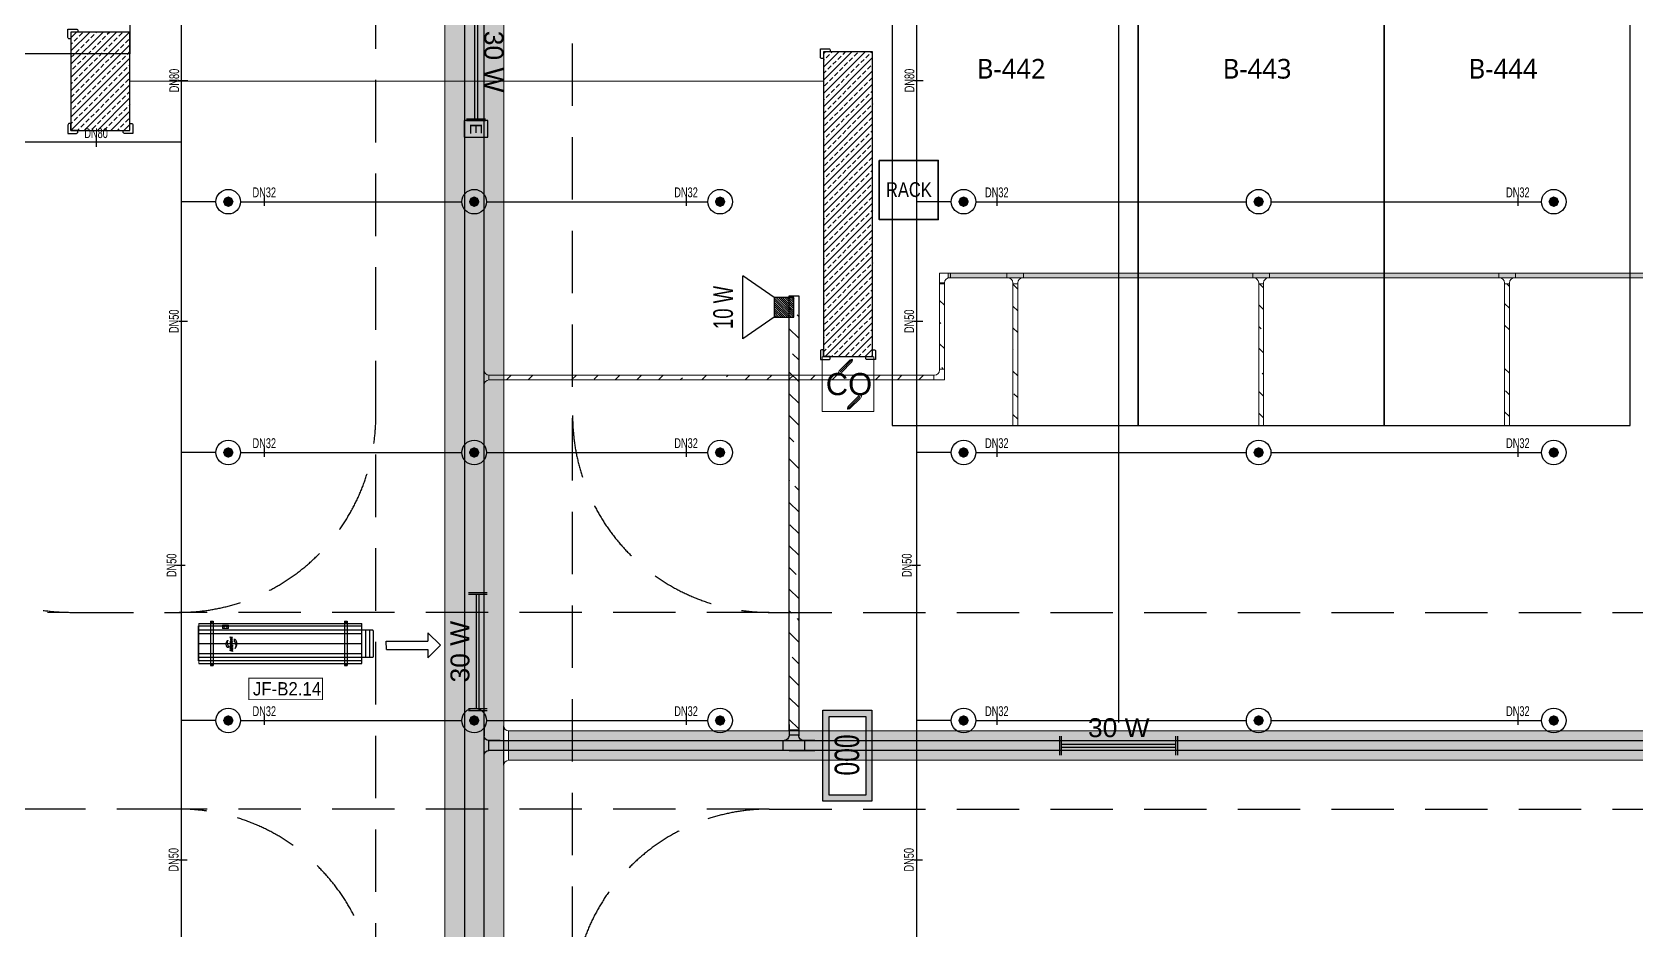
# Model space of a CAD drawing. Header units: millimetres. Extents: x -379292 to 1221486, y 92049 to 447512.
# Drawn here: x -234450 to -218145, y 170490 to 179619 of the extents above; entities that cross this region are included whole.
import ezdxf
from ezdxf.enums import TextEntityAlignment as Align

# ---------------------------------------------------------------- set-up
doc = ezdxf.new("R2010")
doc.units = ezdxf.units.MM
doc.linetypes.add('HIDDEN', pattern=[9.525, 6.35, -3.175])
for name, color, linetype in [('-M-YNGN-BORUID', 7, 'Continuous'), ('-M-YNGN-BORUUZUN', 7, 'Continuous'), ('-M-YNGN-BORUYUK', 7, 'Continuous'), ('-M-YNGN-SPR-YUK', 7, 'Continuous'), ('-M-YNGN-ZON3-CAP-', 7, 'Continuous'), ('-M-YNGN-ZON3-SPR-', 7, 'Continuous'), ('05_HATCH CONCRETE', 141, 'Continuous'), ('05_SYMBOL', 2, 'Continuous'), ('08_ARAÇ SAYIM', 140, 'Continuous'), ('08_LAMP', 4, 'Continuous'), ('08_LOUD SYSTEM', 4, 'Continuous'), ('202-A-Y-MahalAd', 141, 'Continuous'), ('AIR-J-U-355', 2, 'Continuous'), ('AIRONN ZONLAMA', 4, 'Continuous'), ('E_CT_ZA', 6, 'Continuous'), ('JF355', 2, 'Continuous')]:
    doc.layers.add(name, color=color, linetype=linetype)
doc.layers.add('-M-YNGN-SPR-CAPCIZGI', color=188, linetype='Continuous', plot=False)
for name, color, linetype, lineweight in [('-M-YNGN-ZON3', 6, 'SP', 30), ('08_DEDECTOR', 3, 'Continuous', 9), ('Aironn-Kodlama', 7, 'Continuous', 0), ('E_CT_ARAÇ_SAYIM', 1, 'Continuous', 9), ('E_CT_AYDINLATMA', 3, 'Continuous', 9), ('E_CT_KA', 4, 'Continuous', 9), ('E_CT_KIRMIZI', 1, 'Continuous', 9)]:
    doc.layers.add(name, color=color, linetype=linetype, lineweight=lineweight)
doc.styles.add('CIZGI', font='tahoma.ttf', dxfattribs={"width": 0.8, "oblique": 20})
doc.styles.add('ET8-TRF5-M-001...002-01$0$Standard', font='arial.ttf')
doc.styles.add('HCAD', font='HCAD.SHX', dxfattribs={"width": 0.8, "height": 0.2})
doc.styles.add('PIPESIZE', font='hcad.shx', dxfattribs={"width": 0.8})
doc.styles.add('SPR-NOT', font='romans.shx')
doc.styles.get("Standard").update_dxf_attribs({"font": 'segoeuil.ttf'})
doc.styles.add('TR', font='tsimpali.shx', dxfattribs={"width": 0.7})
doc.styles.add('WMF-Arial', font='TURK.SHX')
doc.styles.add('YAZI-2', font='arial.ttf', dxfattribs={"height": 2})
doc.styles.add('YAZI-3', font='arial.ttf', dxfattribs={"height": 3})
doc.linetypes.add('SP', pattern='A,2,-0.1,["SP",CIZGI,S=0.14,R=0.2,X=0,Y=-0.07],-0.255', length=2.355)
pattern_1 = [(225, (905000, -3e-07), (67.351921, -67.351921), []), (225, (904932.65, -3e-07), (67.351921, -67.351921), [47.625, -23.8125])]

# ---------------------------------------------------------------- blocks, each defined once
blk = doc.blocks.new('202_Vida')
at = {"color": 0, "linetype": 'ByBlock', "ltscale": 0.2}
for points in [[(1, 0), (-1, 0)], [(0, 1), (0, -1)]]:
    blk.add_lwpolyline(points, dxfattribs=at)
at = {"color": 0, "linetype": 'ByBlock'}
for radius in [0.42, 0.23, 0.155]:
    blk.add_circle((0, 0), radius, dxfattribs=at)
blk = doc.blocks.new('202_Stoper')
at = {"color": 0, "linetype": 'ByBlock'}
for points in [[(-750, -30), (-750, -75), (-900, -75), (-900, 75), (-750, 75), (-750, 30)], [(750, -30), (750, -75), (900, -75), (900, 75), (750, 75), (750, 30)]]:
    blk.add_lwpolyline(points, dxfattribs=at)
blk.add_lwpolyline([(825, -30, 1), (825, 30), (-825, 30, 1), (-825, -30)], format="xyb", close=True, dxfattribs=at)
at = {"color": 0, "linetype": 'ByBlock', "yscale": 10, "zscale": 10, "rotation": 180}
for p, xscale in [((-877, 53), -10), ((-772, 53), 10), ((772, 53), -10), ((877, 53), 10)]:
    blk.add_blockref('202_Vida', p, dxfattribs=dict(at, xscale=xscale))
at = {"color": 0, "linetype": 'ByBlock', "yscale": 10, "zscale": 10}
for p, xscale in [((-877, -52), 10), ((-772, -52), -10), ((772, -52), 10), ((877, -52), -10)]:
    blk.add_blockref('202_Vida', p, dxfattribs=dict(at, xscale=xscale))
blk = doc.blocks.new('202_Mahalblok')
at = {"color": 0, "linetype": 'ByBlock', "flags": 128}
blk.add_lwpolyline([(0, 0), (0, 5000), (2500, 5000), (2500, 0)], close=True, dxfattribs=at)
at = {"color": 252}
blk.add_blockref('202_Stoper', (1250, 750), dxfattribs=at)
at = {"color": 0, "linetype": 'ByBlock', "ltscale": 25}
blk.add_attdef('MAHALNO', text='', height=200, dxfattribs=at).set_placement((1209, 1390), align=Align.BOTTOM_CENTER)
blk = doc.blocks.new('bariyer')
at = {"color": 8, "ltscale": 25}
blk.add_lwpolyline([(0, -70), (15, -70, 0.414214), (30, -55), (30, 30), (-55, 30, 0.414214), (-70, 15), (-70, 0), (0, 0)], format="xyb", close=True, dxfattribs=at)
blk = doc.blocks.new('OtoParkBodrumKatMimari')
at = {"layer": '05_HATCH CONCRETE'}
h = blk.add_hatch(dxfattribs=at)
h.set_pattern_fill('ANSI33', color=8, scale=15, angle=180, style=0)
h.set_pattern_definition(pattern_1)
h.paths.add_polyline_path([(12900, 78800), (12300, 78800), (12300, 77800), (12900, 77800)])
h = blk.add_hatch(dxfattribs=at)
h.set_pattern_fill('ANSI33', color=8, scale=15, angle=180, style=0)
h.set_pattern_definition(pattern_1)
h.paths.add_polyline_path([(20450, 78600), (19950, 78600), (19950, 75500), (20450, 75500)])
at = {"color": 5}
for points in [[(12900, 78800), (12300, 78800), (12300, 77800), (12900, 77800)], [(20450, 78600), (19950, 78600), (19950, 75500), (20450, 75500)]]:
    blk.add_lwpolyline(points, close=True, dxfattribs=at)
at = {"layer": '05_SYMBOL', "color": 252, "linetype": 'HIDDEN', "ltscale": 100}
for points in [[(15400, 51961), (15400, 166800)], [(17400, 59000), (17400, 84800)], [(5395, 72945), (12300, 72900)], [(12300, 72900), (13400, 72900)], [(19400, 72900), (13400, 72900)], [(19400, 72900), (128500, 72900)], [(13400, 70900), (4700, 70900)], [(19400, 70900), (13400, 70900)], [(19400, 70900), (128500, 70900)]]:
    blk.add_lwpolyline(points, dxfattribs=at)
for points in [[(10300, 74900, 0.414214), (12300, 72900)], [(13400, 72900, 0.414214), (15400, 74900)], [(17400, 74900, 0.414214), (19400, 72900)], [(15400, 68900, 0.414214), (13400, 70900)], [(19400, 70900, 0.414214), (17400, 68900)]]:
    blk.add_lwpolyline(points, format="xyb", dxfattribs=at)
at = {"layer": '05_SYMBOL', "color": 8, "xscale": -1}
for p in [(12300, 78800), (19950, 78600)]:
    blk.add_blockref('bariyer', p, dxfattribs=at)
at = {"layer": '05_SYMBOL', "color": 8, "rotation": 180}
for p in [(12300, 77800), (19950, 75500)]:
    blk.add_blockref('bariyer', p, dxfattribs=at)
at = {"layer": '05_SYMBOL', "color": 8, "xscale": -1, "rotation": 180}
for p in [(12900, 77800), (20450, 75500)]:
    blk.add_blockref('bariyer', p, dxfattribs=at)
at = {"layer": '202-A-Y-MahalAd', "color": 8, "ltscale": 25}
ref = blk.add_blockref('202_Mahalblok', (20650, 79800), dxfattribs=dict(at, xscale=-1, rotation=180))
ref.add_attrib('MAHALNO', 'B-442', dxfattribs={"layer": '0', "color": 0, "linetype": 'ByBlock', "ltscale": 25, "height": 200}).set_placement((21859, 78267), align=Align.BOTTOM_CENTER)
ref = blk.add_blockref('202_Mahalblok', (23150, 79800), dxfattribs=dict(at, xscale=-1, rotation=180))
ref.add_attrib('MAHALNO', 'B-443', dxfattribs={"layer": '0', "color": 0, "linetype": 'ByBlock', "ltscale": 25, "height": 200}).set_placement((24359, 78267), align=Align.BOTTOM_CENTER)
ref = blk.add_blockref('202_Mahalblok', (25650, 79800), dxfattribs=dict(at, xscale=-1, rotation=180))
ref.add_attrib('MAHALNO', 'B-444', dxfattribs={"layer": '0', "color": 0, "linetype": 'ByBlock', "ltscale": 25, "height": 200}).set_placement((26859, 78267), align=Align.BOTTOM_CENTER)
blk = doc.blocks.new('SP-C-UP-12')
at = {"ltscale": 10}
blk.add_line((0, 0), (0, 0), dxfattribs=at)
at = {"color": 1, "linetype": 'Continuous'}
blk.add_circle((0, 0), 12.5, dxfattribs=at)
at = {"ltscale": 10}
for points in [[(-5.4, 0), (-3.8, 3.8), (-3.8, -3.8), (0, 5.4)], [(-3.8, -3.8), (0, 5.4), (0, -5.4), (3.8, 3.8)], [(0, -5.4), (3.8, 3.8), (3.8, -3.8), (5.4, 0)]]:
    blk.add_solid(points, dxfattribs=at)
at = {"layer": '-M-YNGN-SPR-YUK', "style": 'SPR-NOT', "width": 0.5, "flags": 9}
for tag, p in [('YUK', (0, 17.8)), ('CAP', (0, 14.4)), ('TIP', (0.2, 10.8))]:
    blk.add_attdef(tag, text='', height=2.5, dxfattribs=at).set_placement(p, align=Align.MIDDLE_CENTER)
blk = doc.blocks.new('SPRKL100')
at = {"layer": '-M-YNGN-SPR-CAPCIZGI'}
blk.add_line((0, 0.43), (0, -0.43), dxfattribs=at)
at = {"layer": '-M-YNGN-BORUID', "color": 0, "style": 'HCAD', "width": 0.8, "flags": 1}
blk.add_attdef('DIC', text='', height=0.4, dxfattribs=at).set_placement((0, -1.69), align=Align.CENTER)
at = {"layer": '-M-YNGN-BORUUZUN', "color": 0, "style": 'HCAD', "width": 0.7}
blk.add_attdef('BOY', text='', height=0.8, dxfattribs=at).set_placement((0, -1.08), align=Align.CENTER)
at = {"layer": '-M-YNGN-BORUYUK', "color": 6, "style": 'PIPESIZE', "width": 0.8}
blk.add_attdef('YUK', text='', height=0.5, dxfattribs=at).set_placement((0, 1.87), align=Align.CENTER)
at = {"color": 0, "style": 'PIPESIZE', "width": 0.7}
blk.add_attdef('CAP', text='', height=1, dxfattribs=at).set_placement((0, 0.45), align=Align.CENTER)
blk = doc.blocks.new('A$C69E75EAE')
at = {"layer": '-M-YNGN-ZON3', "ltscale": 500}
for p, q in [((439.8, -7817.2), (439.8, -2469.7)), ((1187.3, -7817.2), (1187.3, -2469.7)), ((274.7, -6953.8), (439.8, -6953.8)), ((474.8, -7014.7), (439.8, -7014.7)), ((499.8, -7014.7), (724.8, -7014.7)), ((749.8, -7014.7), (974.8, -7014.7)), ((1222.3, -7014.7), (1187.3, -7014.7)), ((1247.3, -7014.7), (1522.3, -7014.7)), ((1547.3, -7014.7), (1822.3, -7014.7)), ((474.8, -7269.7), (439.8, -7269.7)), ((499.8, -7269.7), (724.8, -7269.7)), ((749.8, -7269.7), (974.8, -7269.7)), ((1222.3, -7269.7), (1187.3, -7269.7)), ((1247.3, -7269.7), (1522.3, -7269.7)), ((1547.3, -7269.7), (1822.3, -7269.7)), ((474.8, -7542.2), (439.8, -7542.2)), ((499.8, -7542.2), (724.8, -7542.2)), ((749.8, -7542.2), (974.8, -7542.2)), ((1222.3, -7542.2), (1187.3, -7542.2)), ((1247.3, -7542.2), (1522.3, -7542.2)), ((1547.3, -7542.2), (1822.3, -7542.2))]:
    blk.add_line(p, q, dxfattribs=at)
at = {"layer": '-M-YNGN-ZON3-CAP-'}
ref = blk.add_blockref('SPRKL100', (441.8, -6891.5), dxfattribs=dict(at, xscale=10.00000000000001, yscale=10.00000000000001, zscale=10.00000000000001, rotation=90))
ref.add_attrib('CAP', 'DN80', dxfattribs={"layer": '0', "color": 0, "height": 10, "rotation": 90, "style": 'PIPESIZE', "width": 0.7}).set_placement((437.3, -6891.5), align=Align.CENTER)
ref = blk.add_blockref('SPRKL100', (1189.3, -6891.5), dxfattribs=dict(at, xscale=10.00000000000001, yscale=10.00000000000001, zscale=10.00000000000001, rotation=90))
ref.add_attrib('CAP', 'DN80', dxfattribs={"layer": '0', "color": 0, "height": 10, "rotation": 90, "style": 'PIPESIZE', "width": 0.7}).set_placement((1184.8, -6891.5), align=Align.CENTER)
ref = blk.add_blockref('SPRKL100', (352.9, -6954.5), dxfattribs=dict(at, xscale=10, yscale=10, zscale=10))
ref.add_attrib('CAP', 'DN80', dxfattribs={"layer": '0', "color": 0, "height": 10, "style": 'PIPESIZE', "width": 0.7}).set_placement((352.9, -6950), align=Align.CENTER)
ref = blk.add_blockref('SPRKL100', (523.9, -7014.7), dxfattribs=dict(at, xscale=10, yscale=10, zscale=10, rotation=359.9999997800978))
ref.add_attrib('CAP', 'DN32', dxfattribs={"layer": '0', "color": 0, "height": 10, "rotation": 360, "style": 'PIPESIZE', "width": 0.7}).set_placement((523.9, -7010.2), align=Align.CENTER)
ref = blk.add_blockref('SPRKL100', (952.7, -7014.7), dxfattribs=dict(at, xscale=10, yscale=10, zscale=10, rotation=359.9999997800978))
ref.add_attrib('CAP', 'DN32', dxfattribs={"layer": '0', "color": 0, "height": 10, "rotation": 360, "style": 'PIPESIZE', "width": 0.7}).set_placement((952.7, -7010.2), align=Align.CENTER)
ref = blk.add_blockref('SPRKL100', (1268.6, -7014.7), dxfattribs=dict(at, xscale=10, yscale=10, zscale=10, rotation=359.9999997800978))
ref.add_attrib('CAP', 'DN32', dxfattribs={"layer": '0', "color": 0, "height": 10, "rotation": 360, "style": 'PIPESIZE', "width": 0.7}).set_placement((1268.6, -7010.2), align=Align.CENTER)
ref = blk.add_blockref('SPRKL100', (1798.3, -7014.7), dxfattribs=dict(at, xscale=10, yscale=10, zscale=10, rotation=359.9999997800978))
ref.add_attrib('CAP', 'DN32', dxfattribs={"layer": '0', "color": 0, "height": 10, "rotation": 360, "style": 'PIPESIZE', "width": 0.7}).set_placement((1798.3, -7010.2), align=Align.CENTER)
ref = blk.add_blockref('SPRKL100', (441.5, -7136.3), dxfattribs=dict(at, xscale=10.00000000000001, yscale=10.00000000000001, zscale=10.00000000000001, rotation=90))
ref.add_attrib('CAP', 'DN50', dxfattribs={"layer": '0', "color": 0, "height": 10, "rotation": 90, "style": 'PIPESIZE', "width": 0.7}).set_placement((437, -7136.3), align=Align.CENTER)
ref = blk.add_blockref('SPRKL100', (1189, -7136.3), dxfattribs=dict(at, xscale=10.00000000000001, yscale=10.00000000000001, zscale=10.00000000000001, rotation=90))
ref.add_attrib('CAP', 'DN50', dxfattribs={"layer": '0', "color": 0, "height": 10, "rotation": 90, "style": 'PIPESIZE', "width": 0.7}).set_placement((1184.5, -7136.3), align=Align.CENTER)
ref = blk.add_blockref('SPRKL100', (523.9, -7269.7), dxfattribs=dict(at, xscale=10, yscale=10, zscale=10, rotation=359.9999997800978))
ref.add_attrib('CAP', 'DN32', dxfattribs={"layer": '0', "color": 0, "height": 10, "rotation": 360, "style": 'PIPESIZE', "width": 0.7}).set_placement((523.9, -7265.2), align=Align.CENTER)
ref = blk.add_blockref('SPRKL100', (952.7, -7269.7), dxfattribs=dict(at, xscale=10, yscale=10, zscale=10, rotation=359.9999997800978))
ref.add_attrib('CAP', 'DN32', dxfattribs={"layer": '0', "color": 0, "height": 10, "rotation": 360, "style": 'PIPESIZE', "width": 0.7}).set_placement((952.7, -7265.2), align=Align.CENTER)
ref = blk.add_blockref('SPRKL100', (1268.6, -7269.7), dxfattribs=dict(at, xscale=10, yscale=10, zscale=10, rotation=359.9999997800978))
ref.add_attrib('CAP', 'DN32', dxfattribs={"layer": '0', "color": 0, "height": 10, "rotation": 360, "style": 'PIPESIZE', "width": 0.7}).set_placement((1268.6, -7265.2), align=Align.CENTER)
ref = blk.add_blockref('SPRKL100', (1798.3, -7269.7), dxfattribs=dict(at, xscale=10, yscale=10, zscale=10, rotation=359.9999997800978))
ref.add_attrib('CAP', 'DN32', dxfattribs={"layer": '0', "color": 0, "height": 10, "rotation": 360, "style": 'PIPESIZE', "width": 0.7}).set_placement((1798.3, -7265.2), align=Align.CENTER)
ref = blk.add_blockref('SPRKL100', (439.1, -7384.4), dxfattribs=dict(at, xscale=10.00000000000001, yscale=10.00000000000001, zscale=10.00000000000001, rotation=90))
ref.add_attrib('CAP', 'DN50', dxfattribs={"layer": '0', "color": 0, "height": 10, "rotation": 90, "style": 'PIPESIZE', "width": 0.7}).set_placement((434.6, -7384.4), align=Align.CENTER)
ref = blk.add_blockref('SPRKL100', (1186.6, -7384.4), dxfattribs=dict(at, xscale=10.00000000000001, yscale=10.00000000000001, zscale=10.00000000000001, rotation=90))
ref.add_attrib('CAP', 'DN50', dxfattribs={"layer": '0', "color": 0, "height": 10, "rotation": 90, "style": 'PIPESIZE', "width": 0.7}).set_placement((1182.1, -7384.4), align=Align.CENTER)
ref = blk.add_blockref('SPRKL100', (523.9, -7542.2), dxfattribs=dict(at, xscale=10, yscale=10, zscale=10, rotation=359.9999997800978))
ref.add_attrib('CAP', 'DN32', dxfattribs={"layer": '0', "color": 0, "height": 10, "rotation": 360, "style": 'PIPESIZE', "width": 0.7}).set_placement((523.9, -7537.7), align=Align.CENTER)
ref = blk.add_blockref('SPRKL100', (952.7, -7542.2), dxfattribs=dict(at, xscale=10, yscale=10, zscale=10, rotation=359.9999997800978))
ref.add_attrib('CAP', 'DN32', dxfattribs={"layer": '0', "color": 0, "height": 10, "rotation": 360, "style": 'PIPESIZE', "width": 0.7}).set_placement((952.7, -7537.7), align=Align.CENTER)
ref = blk.add_blockref('SPRKL100', (1268.6, -7542.2), dxfattribs=dict(at, xscale=10, yscale=10, zscale=10, rotation=359.9999997800978))
ref.add_attrib('CAP', 'DN32', dxfattribs={"layer": '0', "color": 0, "height": 10, "rotation": 360, "style": 'PIPESIZE', "width": 0.7}).set_placement((1268.6, -7537.7), align=Align.CENTER)
ref = blk.add_blockref('SPRKL100', (1798.3, -7542.2), dxfattribs=dict(at, xscale=10, yscale=10, zscale=10, rotation=359.9999997800978))
ref.add_attrib('CAP', 'DN32', dxfattribs={"layer": '0', "color": 0, "height": 10, "rotation": 360, "style": 'PIPESIZE', "width": 0.7}).set_placement((1798.3, -7537.7), align=Align.CENTER)
ref = blk.add_blockref('SPRKL100', (441.2, -7683.8), dxfattribs=dict(at, xscale=10.00000000000001, yscale=10.00000000000001, zscale=10.00000000000001, rotation=90))
ref.add_attrib('CAP', 'DN50', dxfattribs={"layer": '0', "color": 0, "height": 10, "rotation": 90, "style": 'PIPESIZE', "width": 0.7}).set_placement((436.7, -7683.8), align=Align.CENTER)
ref = blk.add_blockref('SPRKL100', (1188.7, -7683.8), dxfattribs=dict(at, xscale=10.00000000000001, yscale=10.00000000000001, zscale=10.00000000000001, rotation=90))
ref.add_attrib('CAP', 'DN50', dxfattribs={"layer": '0', "color": 0, "height": 10, "rotation": 90, "style": 'PIPESIZE', "width": 0.7}).set_placement((1184.2, -7683.8), align=Align.CENTER)
at = {"layer": '-M-YNGN-ZON3-SPR-'}
for p in [(487.3, -7014.7), (737.3, -7014.7), (987.3, -7014.7), (1234.8, -7014.7), (1534.8, -7014.7), (1834.8, -7014.7), (487.3, -7269.7), (737.3, -7269.7), (987.3, -7269.7), (1234.8, -7269.7), (1534.8, -7269.7), (1834.8, -7269.7), (487.3, -7542.2), (737.3, -7542.2), (987.3, -7542.2), (1234.8, -7542.2), (1534.8, -7542.2), (1834.8, -7542.2)]:
    blk.add_blockref('SP-C-UP-12', p, dxfattribs=at)
blk = doc.blocks.new('*U674')
h = blk.add_hatch()
h.set_pattern_fill('ANSI33', color=0, scale=50, angle=1, style=0)
h.paths.add_polyline_path([(-115637, 200), (9483, 200), (9483, 0), (-115637, 0)])
at = {"color": 0}
blk.add_lwpolyline([(-115637, 200), (9483, 200), (9483, 0), (-115637, 0)], close=True, dxfattribs=at)
at = {"ltscale": 25, "flags": 1}
for tag, p in [('YUKSEKLIK', (-229, -149)), ('KALINLIK', (-229, -213))]:
    blk.add_attdef(tag, p, '', height=50, dxfattribs=at)
blk = doc.blocks.new('*U721')
h = blk.add_hatch()
h.set_pattern_fill('ANSI33', color=0, scale=50, angle=1, style=0)
h.paths.add_polyline_path([(-122433, 600), (2779, 600), (2779, 0), (-122433, 0)])
at = {"color": 0}
blk.add_lwpolyline([(-122433, 600), (2779, 600), (2779, 0), (-122433, 0)], close=True, dxfattribs=at)
at = {"ltscale": 25, "flags": 1}
for tag, p in [('YUKSEKLIK', (-229, -149)), ('KALINLIK', (-229, -213))]:
    blk.add_attdef(tag, p, '', height=50, dxfattribs=at)
blk = doc.blocks.new('*U735')
h = blk.add_hatch()
h.set_pattern_fill('ANSI33', color=0, scale=50, angle=1, style=0)
h.paths.add_polyline_path([(-53157, 50), (-4554, 50), (-4554, 0), (-53157, 0)])
at = {"color": 0}
blk.add_lwpolyline([(-53157, 50), (-4554, 50), (-4554, 0), (-53157, 0)], close=True, dxfattribs=at)
at = {"ltscale": 25, "flags": 1}
for tag, p in [('YUKSEKLIK', (-229, -149)), ('KALINLIK', (-229, -213))]:
    blk.add_attdef(tag, p, '', height=50, dxfattribs=at)
blk = doc.blocks.new('*U750')
h = blk.add_hatch()
h.set_pattern_fill('ANSI33', color=0, scale=50, angle=1, style=0)
h.paths.add_polyline_path([(-4410, 50), (111, 50), (111, 0), (-4410, 0)])
at = {"color": 0}
blk.add_lwpolyline([(-4410, 50), (111, 50), (111, 0), (-4410, 0)], close=True, dxfattribs=at)
at = {"ltscale": 25, "flags": 1}
for tag, p in [('YUKSEKLIK', (-229, -149)), ('KALINLIK', (-229, -213))]:
    blk.add_attdef(tag, p, '', height=50, dxfattribs=at)
blk = doc.blocks.new('*U259')
at = {"color": 0}
for p, q in [((0, 214), (-214, 214)), ((-214, 164), (-100, 164)), ((-110, 214), (-110, 164)), ((0, 0), (0, 214)), ((-50, 0), (-50, 114)), ((0, 104), (-50, 104))]:
    blk.add_line(p, q, dxfattribs=at)
blk.add_arc((-100, 114), 50, 0, 90, dxfattribs=at)
blk = doc.blocks.new('*U260')
at = {"color": 0}
for p, q in [((0, 0), (0, 214)), ((0, 214), (214, 214)), ((214, 164), (100, 164)), ((110, 214), (110, 164)), ((0, 104), (50, 104)), ((50, 0), (50, 114))]:
    blk.add_line(p, q, dxfattribs=at)
blk.add_arc((100, 114), 50, 90, 180, dxfattribs=at)
blk = doc.blocks.new('*U751')
h = blk.add_hatch()
h.set_pattern_fill('ANSI33', color=0, scale=50, angle=1, style=0)
h.paths.add_polyline_path([(-1468, 50), (-591, 50), (-591, 0), (-1468, 0)])
at = {"color": 0}
blk.add_lwpolyline([(-1468, 50), (-591, 50), (-591, 0), (-1468, 0)], close=True, dxfattribs=at)
at = {"ltscale": 25, "flags": 1}
for tag, p in [('YUKSEKLIK', (-229, -149)), ('KALINLIK', (-229, -213))]:
    blk.add_attdef(tag, p, '', height=50, dxfattribs=at)
blk = doc.blocks.new('*U307')
at = {"color": 0}
for p, q in [((-164, 164), (-50, 164)), ((-50, 164), (-50, 167)), ((-50, 167), (100, 167)), ((100, 167), (100, 164)), ((214, 164), (100, 164)), ((0, 0), (0, 114)), ((50, 114), (0, 114)), ((50, 0), (50, 114))]:
    blk.add_line(p, q, dxfattribs=at)
for centre, start, end in [((-50, 114), 0, 90), ((100, 114), 90, 180)]:
    blk.add_arc(centre, 50, start, end, dxfattribs=at)
blk = doc.blocks.new('*U922')
h = blk.add_hatch()
h.set_pattern_fill('ANSI33', color=0, scale=50, angle=1, style=0)
h.paths.add_polyline_path([(-4483, 100), (-69, 100), (-69, 0), (-4483, 0)])
at = {"color": 0}
blk.add_lwpolyline([(-4483, 100), (-69, 100), (-69, 0), (-4483, 0)], close=True, dxfattribs=at)
at = {"ltscale": 25, "flags": 1}
for tag, p in [('YUKSEKLIK', (-229, -149)), ('KALINLIK', (-229, -213))]:
    blk.add_attdef(tag, p, '', height=50, dxfattribs=at)
blk = doc.blocks.new('*U413')
at = {"color": 0}
for p, q in [((264, 264), (-164, 264)), ((-164, 164), (-50, 164)), ((-60, 264), (-60, 164)), ((0, 264), (264, 264)), ((264, 164), (150, 164)), ((160, 264), (160, 164)), ((0, 0), (0, 114)), ((0, 104), (100, 104)), ((100, 0), (100, 114))]:
    blk.add_line(p, q, dxfattribs=at)
for centre, start, end in [((-50, 114), 0, 90), ((150, 114), 90, 180)]:
    blk.add_arc(centre, 50, start, end, dxfattribs=at)
blk = doc.blocks.new('40 W SIVA ÜSTÜ ETANJ LED 50--')
at = {"layer": '08_LAMP'}
for p, q in [((-625, -100), (-625, 100)), ((-605, -100), (-605, 100)), ((-605, 15), (605, 15)), ((605, -100), (605, 100)), ((625, -100), (625, 100)), ((-605, -15), (605, -15))]:
    blk.add_line(p, q, dxfattribs=at)
at = {"layer": '08_LAMP', "color": 2, "style": 'YAZI-2'}
blk.add_text('30 W', height=200, dxfattribs=at).set_placement((0, 90), align=Align.CENTER)
blk = doc.blocks.new('40 W SIVA ÜSTÜ ETANJ LED E 50')
at = {"layer": '08_LAMP'}
for p, q in [((-625, -100), (-625, 100)), ((-605, -100), (-605, 100)), ((-605, 15), (605, 15)), ((605, -100), (605, 100)), ((625, -100), (625, 100)), ((-605, -15), (605, -15))]:
    blk.add_line(p, q, dxfattribs=at)
blk.add_lwpolyline([(625, -125), (800, -125), (800, 125), (625, 125)], close=True, dxfattribs=at)
at = {"layer": '08_LAMP', "color": 2, "style": 'YAZI-2'}
blk.add_text('30 W', height=200, dxfattribs=at).set_placement((0, 90), align=Align.CENTER)
blk.add_text('E', height=125, dxfattribs=at).set_placement((713, 0), align=Align.MIDDLE)
blk = doc.blocks.new('TEK YUZLU 1 SATIR 3 KARAKTER')
at = {"layer": '08_ARAÇ SAYIM'}
h = blk.add_hatch(color=7, dxfattribs=at)
h.dxf.hatch_style = 1
h.paths.add_polyline_path([(-40, 43.5), (40, 43.5), (40, 6.2), (-40, 6.2)], flags=16)
h.paths.add_polyline_path([(-46.3, 49.8), (46.3, 49.8), (46.3, 0), (-46.3, 0)])
for points in [[(-46.3, 49.8), (46.3, 49.8), (46.3, 0), (-46.3, 0)], [(-40, 43.5), (40, 43.5), (40, 6.2), (-40, 6.2)]]:
    blk.add_lwpolyline(points, close=True, dxfattribs=at)
at = {"layer": '08_ARAÇ SAYIM', "color": 7, "style": 'WMF-Arial', "width": 0.75}
blk.add_text('000', height=25, dxfattribs=at).set_placement((0.7, 12.9), align=Align.CENTER)
blk = doc.blocks.new('RACK')
at = {"layer": '08_ARAÇ SAYIM', "color": 60, "lineweight": 35}
blk.add_lwpolyline([(-30, 60), (30, 60), (30, 0), (-30, 0)], close=True, dxfattribs=at)
at = {"layer": '08_ARAÇ SAYIM', "color": 4, "style": 'ET8-TRF5-M-001...002-01$0$Standard', "width": 0.8}
blk.add_text('RACK', height=15, dxfattribs=at).set_placement((0.1, 22.9), align=Align.CENTER)
blk = doc.blocks.new('CO 250')
at = {"layer": '08_DEDECTOR'}
for p, q in [((17, 243), (-84, 142)), ((45, 251), (-74, 132)), ((37, 223), (-64, 122)), ((45, 250), (45, 243)), ((114, -136), (-5, -255)), ((104, -126), (3, -227)), ((124, -146), (23, -247)), ((-5, -247), (-5, -255)), ((-5, -255), (3, -255))]:
    blk.add_line(p, q, dxfattribs=at)
at = {"layer": '08_DEDECTOR', "ltscale": 25}
blk.add_lwpolyline([(-262, 278), (-262, -278), (262, -278), (262, 278)], close=True, dxfattribs=at)
at = {"layer": '08_DEDECTOR'}
for centre, radius, start, end in [((37, 223), 27.7, 72.9688, 135), ((17, 243), 27.7, 315, 0), ((-55, 112), 41.6, 135, 180), ((-55, 112), 27.7, 135, 180), ((-55, 112), 13.9, 135, 180), ((95, -116), 13.9, 315, 350.4112), ((95, -116), 27.7, 315, 355.2224), ((95, -116), 41.6, 315, 356.817), ((23, -247), 27.7, 135, 180), ((3, -227), 27.7, 270, 315)]:
    blk.add_arc(centre, radius, start, end, dxfattribs=at)
at = {"layer": '08_DEDECTOR', "color": 3, "style": 'YAZI-3'}
blk.add_text('CO', height=225, dxfattribs=at).set_placement((-226, -113))
blk = doc.blocks.new('15 W HORN 100_HARİCİ TİP')
at = {"layer": '08_LOUD SYSTEM'}
h = blk.add_hatch(dxfattribs=at)
h.set_pattern_fill('ANSI31', color=2, scale=4.8)
h.set_pattern_definition([(45, (-341645.439, -380325.335), (-10.77630735, 10.77630735), [])])
h.paths.add_polyline_path([(-100, 0), (100, 0), (100, 200), (-100, 200)])
at = {"layer": '08_LOUD SYSTEM', "ltscale": 2}
for p, q in [((-320, 520), (320, 520)), ((-100, 200), (-320, 520)), ((100, 200), (320, 520))]:
    blk.add_line(p, q, dxfattribs=at)
at = {"layer": '08_LOUD SYSTEM'}
blk.add_lwpolyline([(100, 0), (100, 200), (-100, 200), (-100, 0)], close=True, dxfattribs=at)
at = {"layer": '08_LOUD SYSTEM', "color": 2, "ltscale": 2, "style": 'TR', "width": 0.7}
blk.add_text('10 W', height=200, dxfattribs=at).set_placement((0, 620), align=Align.CENTER)
blk = doc.blocks.new('ju355')
at = {"layer": 'AIR-J-U-355', "color": 2, "linetype": 'Continuous'}
for p, q in [((82.7, 20.1), (-82.9, 20.1)), ((-82.9, 20.1), (-82.9, -20.5)), ((-68.1, -18.3), (-68, 22.3)), ((-68.1, -22.7), (-68, 22.3)), ((-65.3, 22.3), (-68, 22.3)), ((-65.3, 22.3), (-68, 22.3)), ((-65.3, -22.7), (-65.3, 22.3)), ((70.7, 22.2), (68, 22.3)), ((68, -22.8), (68, 22.3)), ((70.7, -22.8), (70.7, 22.2)), ((-94.8, 12.9), (-94.9, 12.8)), ((-94.9, 12.8), (-94.9, 12.7)), ((-94.9, 12.7), (-94.9, -12.5)), ((-94.7, 13.3), (-94.8, 13.2)), ((-94.8, 13.2), (-94.8, 13.1)), ((-94.8, 13.1), (-94.8, 13)), ((-94.8, 13), (-94.8, 12.9)), ((-94.6, 13.5), (-94.7, 13.4)), ((-94.7, 13.4), (-94.7, 13.3)), ((-94.5, 13.6), (-94.6, 13.5)), ((-94.4, 13.7), (-94.5, 13.6)), ((-94.5, 13.6), (-94.5, 13.6)), ((-94.3, 13.7), (-94.4, 13.7)), ((-94.2, 13.8), (-94.3, 13.7)), ((-94.1, 13.8), (-94.2, 13.8)), ((-94, 13.8), (-94.1, 13.8)), ((-94.1, 13.8), (-94.1, 13.8)), ((-92.6, 13.8), (-94, 13.8)), ((-92.6, 13.8), (-94, 13.8)), ((-92.6, 13.8), (-94, 13.8)), ((-92.6, 13.8), (-93.9, 13.8)), ((-92.6, 13.8), (-93.9, 13.8)), ((-92.6, 13.8), (-93.9, 13.8)), ((-82.9, 13.8), (-92.6, 13.8)), ((-90.9, -13.6), (-90.9, 13.8)), ((-90.9, -13.6), (-90.9, 13.8)), ((-90.9, -13.6), (-90.9, 13.8)), ((-86.8, -13.6), (-86.8, 13.9)), ((82.7, 13.6), (-82.7, 13.8)), ((-82.7, 10.5), (82.9, 10.3)), ((82.7, 0), (-82.7, 0)), ((48.3, 3.6), (50.7, 3.6)), ((48.4, 2.9), (48.3, 3.6)), ((48.4, 7.2), (48.4, 7.9)), ((48.4, 7.9), (50.7, 6.9)), ((48.8, 7), (48.4, 7.2)), ((50.7, 6.2), (48.4, 5.2)), ((48.4, 5.9), (48.8, 6.1)), ((48.4, 5.2), (48.4, 5.9)), ((48.4, 4.9), (50.7, 4.9)), ((48.4, 4.2), (48.4, 4.9)), ((50.7, 4.2), (48.4, 4.2)), ((48.4, 2.2), (49.3, 2.9)), ((49.3, 2.9), (48.4, 2.9)), ((49.3, 2.2), (48.4, 1.4)), ((48.4, 1.4), (48.4, 2.2)), ((48.8, 6.1), (48.8, 7)), ((49.2, 6.8), (49.9, 6.6)), ((49.2, 6.3), (49.2, 6.8)), ((49.9, 6.6), (49.2, 6.3)), ((49.7, 2.6), (49.7, 2.9)), ((49.7, 2.9), (50.2, 2.9)), ((49.9, 1.6), (49.9, 1.6)), ((50.2, 2.9), (50.2, 2.6)), ((50.7, 6.9), (50.7, 6.2)), ((50.7, 4.9), (50.7, 4.2)), ((50.7, 3.6), (50.7, 2.3)), ((-94.9, -12.5), (-94.9, -12.6)), ((-94.9, -12.6), (-94.9, -12.7)), ((-94.9, -12.7), (-94.8, -12.8)), ((-94.8, -12.8), (-94.8, -12.9)), ((-94.8, -12.9), (-94.8, -13)), ((-94.8, -13), (-94.7, -13.1)), ((-94.7, -13.1), (-94.7, -13.2)), ((-94.7, -13.2), (-94.6, -13.3)), ((-94.6, -13.3), (-94.5, -13.4)), ((-94.5, -13.4), (-94.5, -13.4)), ((-94.5, -13.4), (-94.4, -13.5)), ((-94.4, -13.5), (-94.3, -13.5)), ((-94.3, -13.5), (-94.2, -13.6)), ((-94.2, -13.6), (-94.2, -13.6)), ((-94.2, -13.6), (-94.1, -13.6)), ((-94.1, -13.6), (-94, -13.6)), ((-94, -13.6), (-92.6, -13.6)), ((-94, -13.6), (-92.6, -13.6)), ((-94, -13.6), (-92.6, -13.6)), ((-93.9, -13.6), (-92.6, -13.6)), ((-93.9, -13.6), (-92.6, -13.6)), ((-93.9, -13.6), (-92.6, -13.6)), ((-92.6, -13.6), (-82.9, -13.6)), ((82.9, -10.4), (-82.7, -10.3)), ((-82.6, -13.6), (82.7, -13.7)), ((48.3, -1.7), (50.7, -1.7)), ((48.3, -2.1), (48.3, -1.7)), ((50, -2.1), (48.3, -2.1)), ((48.3, -4.4), (50.7, -4.4)), ((48.3, -4.8), (48.3, -4.4)), ((50, -4.8), (48.3, -4.8)), ((48.4, -3.8), (50, -2.1)), ((48.4, -4), (48.4, -3.8)), ((50.7, -4), (48.4, -4)), ((48.4, -6.5), (50, -4.8)), ((48.4, -6.7), (48.4, -6.5)), ((50.7, -6.8), (48.4, -6.7)), ((50.7, -1.9), (49, -3.6)), ((49, -3.6), (50.7, -3.7)), ((50.7, -4.7), (49, -6.4)), ((49, -6.4), (50.7, -6.4)), ((50.7, -1.7), (50.7, -1.9)), ((50.7, -4.4), (50.7, -4.7)), ((50.7, -6.4), (50.7, -6.8)), ((50.8, -1.4), (50.8, -1.8)), ((82.7, -20.6), (-82.9, -20.5)), ((-65.3, -22.7), (-68.1, -22.7)), ((70.7, -22.8), (68, -22.8))]:
    blk.add_line(p, q, dxfattribs=at)
at = {"layer": 'AIR-J-U-355', "color": 2, "lineweight": 13, "ltscale": 0.005}
for p, q in [((82.7, -20.6), (82.7, 20.1)), ((58.5, -15.3), (52.4, -15.3)), ((52.4, -15.3), (52.4, -18.9)), ((58.5, -18.9), (58.5, -15.3)), ((52.4, -18.9), (58.5, -18.9))]:
    blk.add_line(p, q, dxfattribs=at)
at = {"layer": 'AIR-J-U-355', "color": 2}
for p, q in [((-150.2, 14.3), (-162.9, 1.6)), ((-150.1, -11), (-162.9, 1.6)), ((-150.2, 5.9), (-150.2, 14.3)), ((-108, 6.1), (-150.2, 5.9)), ((-108, 6.1), (-107.9, -2.4)), ((-107.9, -2.4), (-150.2, -2.6)), ((-150.1, -11), (-150.2, -2.6))]:
    blk.add_line(p, q, dxfattribs=at)
at = {"layer": 'AIR-J-U-355', "color": 2, "linetype": 'Continuous'}
for centre, radius in [((-66.7, 21.3), 0.354), ((-66.7, 21.3), 0.354), ((69.3, 21.2), 0.354), ((-66.7, -21.6), 0.354), ((-66.7, -21.6), 0.354), ((54, -17.1), 0.599), ((54, -17.1), 0.599), ((57, -17.1), 0.599), ((57, -17.1), 0.599), ((69.3, -21.7), 0.354), ((69.3, -21.7), 0.354)]:
    blk.add_circle(centre, radius, dxfattribs=at)
for centre, radius, start, end in [((50, 2.3), 0.645, 184.0636, 262.3259), ((49.9, 2.6), 0.274, 177.3972, 357.3972), ((50, 2.3), 0.72, 262.3259, 356.7067)]:
    blk.add_arc(centre, radius, start, end, dxfattribs=at)
at = {"layer": 'AIR-J-U-355', "color": 2, "linetype": 'Continuous', "extrusion": (0, 0, -1)}
for major_axis, ratio in [((-0.01, -1.36), 0.908445), ((0.006, 0.985), 0.934933)]:
    blk.add_ellipse((49.5, -0.1), major_axis=major_axis, ratio=ratio, dxfattribs=at)
at = {"layer": 'AIR-J-U-355', "color": 2, "linetype": 'Continuous'}
for points, knots in [([(46.1, 5), (46.1, 5), (46.1, 5), (46.1, 5), (46.2, 5), (46.2, 5), (46.2, 5), (46.2, 5), (46.2, 5), (46.2, 5), (46.2, 5), (46.1, 4.9), (46.1, 4.8), (45.9, 4.6), (45.7, 4.3), (45.6, 4), (45.4, 3.7), (45.3, 3.1), (45.1, 2.4), (45, 1.7), (45.1, 0.8), (45.4, -0.1), (45.8, -1), (46.2, -1.8), (46.5, -2.4), (46.6, -2.8), (46.7, -3.2), (46.8, -3.6), (46.7, -4), (46.5, -4.3), (46.2, -4.3), (45.8, -4.3), (45.4, -4), (45.1, -3.6), (44.7, -3), (44.3, -2.1), (44, -0.9), (44, 0.2), (44, 1.3), (44.2, 2.1), (44.5, 2.9), (44.9, 3.6), (45.3, 4.2), (45.6, 4.6), (45.9, 4.8), (46, 4.9), (46.1, 5), (46.1, 5)], [0, 0, 0, 0, 0.001347, 0.00172, 0.002023, 0.002244, 0.002452, 0.002667, 0.002909, 0.00347, 0.004196, 0.005682, 0.009311, 0.025522, 0.043378, 0.057014, 0.067583, 0.10026, 0.136315, 0.170769, 0.211631, 0.252886, 0.304984, 0.357144, 0.377587, 0.398124, 0.41882, 0.439365, 0.455344, 0.470785, 0.486346, 0.502438, 0.525763, 0.549141, 0.572313, 0.626971, 0.689072, 0.751245, 0.792637, 0.834146, 0.875615, 0.910287, 0.945553, 0.97619, 0.989254, 0.994701, 1, 1, 1, 1]), ([(52.5, 3.6), (52.6, 3.7), (52.6, 3.8), (52.7, 3.9), (52.9, 4), (53.2, 4.1), (53.5, 4), (53.7, 3.7), (54, 3.4), (54.3, 2.9), (54.6, 2.2), (54.8, 1.3), (54.8, 0.4), (54.8, -0.5), (54.6, -1.4), (54.2, -2.2), (53.9, -2.8), (53.5, -3.2), (53.2, -3.4), (53.1, -3.5)], [0, 0, 0, 0, 0.0168256, 0.0323617, 0.0637267, 0.0873303, 0.1103993, 0.1581358, 0.2050378, 0.2514942, 0.3451779, 0.4385235, 0.532065, 0.625912, 0.7301372, 0.8352318, 0.8905608, 0.9450754, 1, 1, 1, 1]), ([(53.1, -3.5), (53.2, -3.3), (53.5, -2.8), (53.8, -2), (53.9, -1.1), (53.9, -0.3), (53.7, 0.6), (53.3, 1.4), (53, 2.1), (52.7, 2.6), (52.6, 3), (52.5, 3.3), (52.5, 3.5), (52.5, 3.6)], [0, 0, 0, 0, 0.112581, 0.224936, 0.337491, 0.449603, 0.562299, 0.686336, 0.807829, 0.865935, 0.925918, 0.967783, 1, 1, 1, 1])]:
    blk.add_open_spline(points, degree=3, knots=knots, dxfattribs=at)
blk = doc.blocks.new('DZFDGHFÜ')
at = {"layer": 'JF355'}
blk.add_lwpolyline([(24084.4, 6568.3), (24119.9, 6568.3), (24119.9, 6402.7), (24084.4, 6402.7), (24084.4, 6568.3)], dxfattribs=at)
at = {"layer": 'AIR-J-U-355', "rotation": 270}
blk.add_blockref('ju355', (24102.4, 6485.6), dxfattribs=at)
blk = doc.blocks.new('*U1011')
h = blk.add_hatch()
h.set_pattern_fill('ANSI33', color=0, scale=50, angle=1, style=0)
h.paths.add_polyline_path([(-2093, 50), (-653, 50), (-653, 0), (-2093, 0)])
at = {"color": 0}
blk.add_lwpolyline([(-2093, 50), (-653, 50), (-653, 0), (-2093, 0)], close=True, dxfattribs=at)
at = {"ltscale": 25, "flags": 1}
for tag, p in [('YUKSEKLIK', (-229, -149)), ('KALINLIK', (-229, -213))]:
    blk.add_attdef(tag, p, '', height=50, dxfattribs=at)
blk = doc.blocks.new('*U1012')
at = {"color": 0}
for p, q in [((214, 214), (-164, 214)), ((-164, 164), (-50, 164)), ((-60, 214), (-60, 164)), ((0, 214), (214, 214)), ((214, 164), (100, 164)), ((110, 214), (110, 164)), ((0, 0), (0, 114)), ((0, 104), (50, 104)), ((50, 0), (50, 114))]:
    blk.add_line(p, q, dxfattribs=at)
for centre, start, end in [((-50, 114), 0, 90), ((100, 114), 90, 180)]:
    blk.add_arc(centre, 50, start, end, dxfattribs=at)
blk = doc.blocks.new('*U655')
h = blk.add_hatch()
h.set_pattern_fill('ANSI33', color=0, scale=50, angle=1, style=0)
h.paths.add_polyline_path([(-115024, 100), (-249, 100), (-249, 0), (-115024, 0)])
at = {"color": 0}
blk.add_lwpolyline([(-115024, 100), (-249, 100), (-249, 0), (-115024, 0)], close=True, dxfattribs=at)
at = {"ltscale": 25, "flags": 1}
for tag, p in [('YUKSEKLIK', (-229, -149)), ('KALINLIK', (-229, -213))]:
    blk.add_attdef(tag, p, '', height=50, dxfattribs=at)
blk = doc.blocks.new('*U183')
at = {"color": 0}
for p, q in [((-164, 164), (-50, 164)), ((-50, 164), (-50, 167)), ((-50, 167), (150, 167)), ((150, 167), (150, 164)), ((264, 164), (150, 164)), ((0, 0), (0, 114)), ((100, 114), (0, 114)), ((100, 0), (100, 114))]:
    blk.add_line(p, q, dxfattribs=at)
for centre, start, end in [((-50, 114), 0, 90), ((150, 114), 90, 180)]:
    blk.add_arc(centre, 50, start, end, dxfattribs=at)
blk = doc.blocks.new('*U722')
h = blk.add_hatch()
h.set_pattern_fill('ANSI33', color=0, scale=50, angle=1, style=0)
h.paths.add_polyline_path([(-115264, 300), (-889, 300), (-889, 0), (-115264, 0)])
at = {"color": 0}
blk.add_lwpolyline([(-115264, 300), (-889, 300), (-889, 0), (-115264, 0)], close=True, dxfattribs=at)
at = {"ltscale": 25, "flags": 1}
for tag, p in [('YUKSEKLIK', (-229, -149)), ('KALINLIK', (-229, -213))]:
    blk.add_attdef(tag, p, '', height=50, dxfattribs=at)
blk = doc.blocks.new('*U472')
at = {"color": 0}
for p, q in [((-164, 164), (-50, 164)), ((-50, 164), (-50, 167)), ((-50, 167), (350, 167)), ((350, 167), (350, 164)), ((464, 164), (350, 164)), ((0, 0), (0, 114)), ((300, 114), (0, 114)), ((300, 0), (300, 114))]:
    blk.add_line(p, q, dxfattribs=at)
for centre, start, end in [((-50, 114), 0, 90), ((350, 114), 90, 180)]:
    blk.add_arc(centre, 50, start, end, dxfattribs=at)

msp = doc.modelspace()

# ---------------------------------------------------------------- block references
at = {"color": 8}
msp.add_blockref('OtoParkBodrumKatMimari', (-246354.8, 100818.8), dxfattribs=at)

# ---------------------------------------------------------------- next in the draw order: linework, layer by layer
msp.add_line((-223402.1, 172599.3), (-223402.1, 188344.1), dxfattribs=at)
at = {"layer": 'AIRONN ZONLAMA', "color": 3, "ltscale": 25}
msp.add_lwpolyline([(-233504.6, 201649.1), (-233454.6, 179399.1), (-241154.6, 179399.1), (-241154.6, 161849.1), (-233504.6, 161849.1), (-233504.6, 157649.1), (-241354.6, 157761.1), (-180574.5, 105849.1), (-166904.6, 105899.1), (-166954.6, 208399.1), (-175954.6, 208399.1), (-175948.2, 201699.1), (-233504.6, 201699.1)], dxfattribs=at)
at = {"layer": 'Aironn-Kodlama', "color": 7, "const_width": 10}
msp.add_lwpolyline([(-232246.7, 173050.9), (-232246.7, 172830.9), (-231496.7, 172830.9), (-231496.7, 173050.9)], close=True, dxfattribs=at)
at = {"layer": 'E_CT_ARAÇ_SAYIM', "ltscale": 25}
msp.add_line((-233454.8, 179118.8), (-226404.8, 179118.8), dxfattribs=at)

# ---------------------------------------------------------------- next in the draw order: block references
at = {"layer": '-M-YNGN-ZON3', "ltscale": 25, "xscale": 10, "yscale": 10, "zscale": 10}
msp.add_blockref('A$C69E75EAE', (-237328.2, 248041), dxfattribs=at)
at = {"layer": '08_ARAÇ SAYIM', "ltscale": 25, "xscale": 10, "yscale": 10, "zscale": 10}
msp.add_blockref('RACK', (-225536.9, 177713), dxfattribs=at)
at = {"layer": '08_ARAÇ SAYIM', "xscale": 10, "yscale": 10, "zscale": 10, "rotation": 90}
msp.add_blockref('TEK YUZLU 1 SATIR 3 KARAKTER', (-225911.9, 172261.4), dxfattribs=at)
at = {"layer": '08_DEDECTOR'}
msp.add_blockref('CO 250', (-226154.8, 176040.3), dxfattribs=at)
at = {"layer": '08_LAMP'}
for name, p, xscale, yscale, zscale, rotation in [('40 W SIVA ÜSTÜ ETANJ LED E 50', (-229937.3, 179318.8), 0.96, 0.96, 0.96, 270), ('40 W SIVA ÜSTÜ ETANJ LED 50--', (-229917.8, 173318.8), 0.9600000000000062, 0.9600000000000062, 0.9600000000000062, 90)]:
    msp.add_blockref(name, p, dxfattribs=dict(at, xscale=xscale, yscale=yscale, zscale=zscale, rotation=rotation))
at = {"layer": '08_LAMP', "xscale": 0.96, "yscale": 0.96, "zscale": 0.96}
msp.add_blockref('40 W SIVA ÜSTÜ ETANJ LED 50--', (-223402.1, 172363.7), dxfattribs=at)
at = {"layer": '08_LOUD SYSTEM', "rotation": 90.00000000000001}
msp.add_blockref('15 W HORN 100_HARİCİ TİP', (-226704.8, 176818.8), dxfattribs=at)
at = {"layer": 'AIR-J-U-355', "xscale": 10, "yscale": 10, "zscale": 10, "rotation": 270}
msp.add_blockref('DZFDGHFÜ', (-296784, 414424.6), dxfattribs=at)
at = {"layer": 'E_CT_AYDINLATMA', "color": 2, "rotation": 90}
msp.add_blockref('*U472', (-229490.8, 172214.2), dxfattribs=at)
at = {"layer": 'E_CT_KA', "color": 6, "rotation": 270}
msp.add_blockref('*U721', (-230254.8, 155155.9), dxfattribs=at)
at = {"layer": 'E_CT_KA', "rotation": 180}
msp.add_blockref('*U722', (-230494.1, 172514.2), dxfattribs=at)
at = {"layer": 'E_CT_KIRMIZI', "color": 2}
for name, p in [('*U260', (-225224, 176954.8)), ('*U1012', (-224479.8, 176954.8)), ('*U1012', (-221979.8, 176954.8)), ('*U1012', (-219479.8, 176954.8))]:
    msp.add_blockref(name, p, dxfattribs=at)
at = {"layer": 'E_CT_KIRMIZI', "color": 1}
for name, p, rotation in [('*U735', (-229692.1, 177168.8), 180), ('*U751', (-225174, 177659.4), 90), ('*U1011', (-224429.8, 177711.7), 90.00000000000006), ('*U1011', (-221929.8, 177711.7), 90.00000000000006), ('*U1011', (-219429.8, 177711.7), 90.00000000000006), ('*U750', (-229694.1, 176131.2), 180)]:
    msp.add_blockref(name, p, dxfattribs=dict(at, rotation=rotation))
at = {"layer": 'E_CT_KIRMIZI', "color": 2}
for name, p, rotation in [('*U307', (-229690.8, 176081.2), 90), ('*U259', (-225388, 176081.2), 270)]:
    msp.add_blockref(name, p, dxfattribs=dict(at, rotation=rotation))
at = {"layer": 'E_CT_ZA', "color": 30, "xscale": -1, "rotation": 270}
msp.add_blockref('*U674', (-230054.8, 268106.2), dxfattribs=at)
at = {"layer": 'E_CT_ZA', "color": 112}
for name, p, rotation in [('*U922', (-226754.8, 172452.3), 270), ('*U655', (-230054.1, 172414.2), 180)]:
    msp.add_blockref(name, p, dxfattribs=dict(at, rotation=rotation))
at = {"layer": 'E_CT_ZA', "color": 2, "xscale": -1}
for name, p, rotation in [('*U183', (-229690.8, 172414.2), 89.99999999999991), ('*U413', (-226754.8, 172578.2), 180)]:
    msp.add_blockref(name, p, dxfattribs=dict(at, rotation=rotation))

# ---------------------------------------------------------------- next in the draw order: texts
at = {"layer": 'Aironn-Kodlama', "color": 3, "insert": (-232204.5, 173009.6), "char_height": 136, "width": 710.456, "attachment_point": 1, "rotation": 359.96186}
msp.add_mtext('{\\fArial|b0|i0|c0|p18;\\W0.9;\\C7;JF-B\\fArial|b0|i0|c162|p18;2\\fArial|b0|i0|c0|p18;.\\fArial|b0|i0|c162|p18;14}', dxfattribs=at)

doc.saveas('drawing.dxf')
